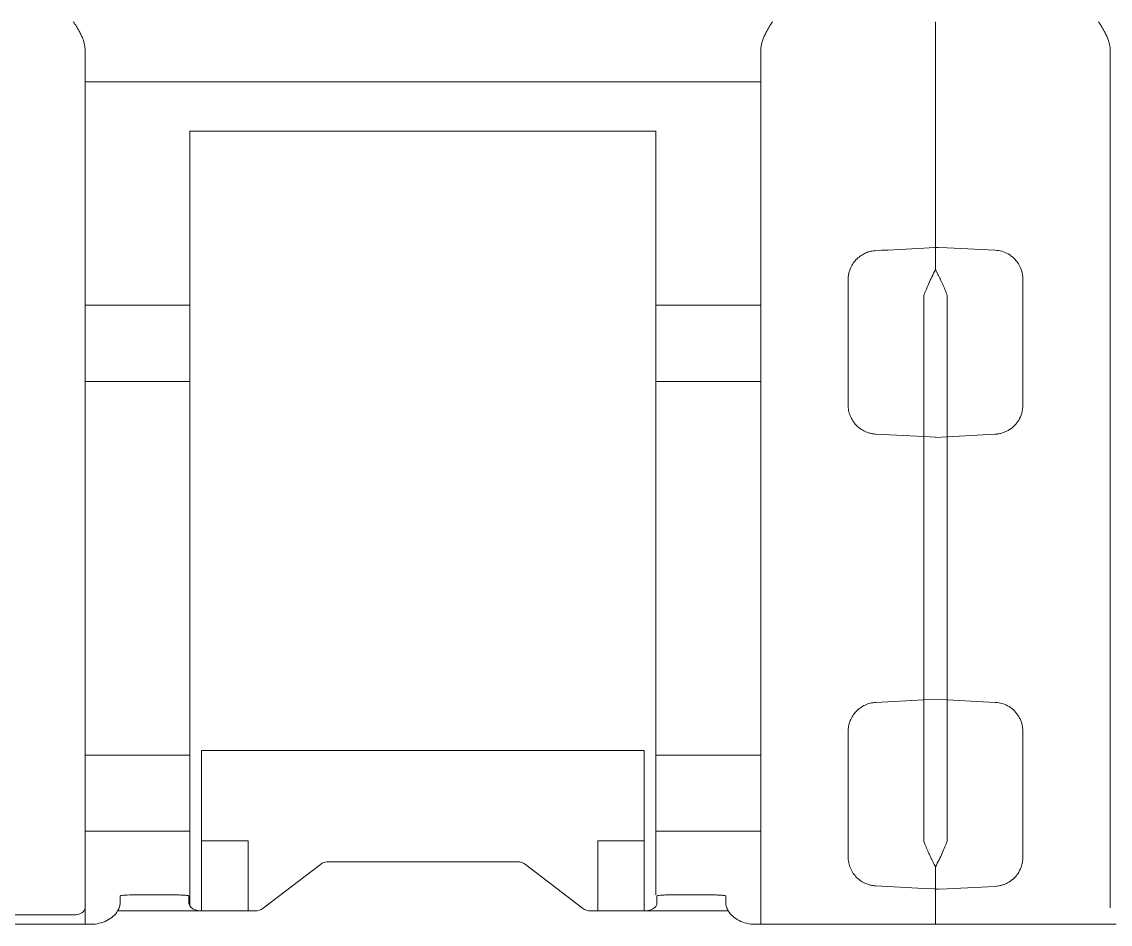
# Model space of a CAD drawing. Header units: millimetres. Extents: x 1359 to 3577, y 1336 to 3557.
# Drawn here: x 1783.98 to 1802.67, y 2949.29 to 2964.79 of the extents above; entities that cross this region are included whole.
import ezdxf

# ---------------------------------------------------------------- set-up
doc = ezdxf.new("R2010")
doc.units = ezdxf.units.MM
doc.layers.add('000-PI-Oprema', color=30, linetype='Continuous', lineweight=5)

msp = doc.modelspace()

# ---------------------------------------------------------------- linework, layer by layer
at = {"layer": '000-PI-Oprema', "color": 0, "lineweight": 0}
for p, q in [((1799.671, 2964.789), (1799.671, 2963.547)), ((1785.071, 2963.758), (1796.671, 2963.758)), ((1799.671, 2963.547), (1799.671, 2960.914)), ((1786.871, 2962.912), (1794.871, 2962.912)), ((1799.471, 2960.903), (1799.652, 2960.912)), ((1799.717, 2960.913), (1799.689, 2960.914)), ((1799.871, 2960.908), (1799.717, 2960.913)), ((1800.697, 2960.867), (1799.871, 2960.91)), ((1800.697, 2960.867), (1800.697, 2960.861)), ((1799.471, 2960.094), (1799.471, 2957.667)), ((1799.871, 2957.665), (1799.871, 2960.096)), ((1785.071, 2959.923), (1786.871, 2959.923)), ((1796.671, 2959.923), (1794.871, 2959.923)), ((1785.071, 2958.612), (1786.871, 2958.612)), ((1794.871, 2958.612), (1796.671, 2958.612)), ((1799.471, 2957.667), (1798.645, 2957.71)), ((1799.471, 2957.667), (1799.671, 2957.656)), ((1799.871, 2957.665), (1799.671, 2957.654)), ((1800.697, 2957.708), (1799.871, 2957.665)), ((1798.645, 2953.103), (1799.471, 2953.146)), ((1799.671, 2953.156), (1799.471, 2953.146)), ((1799.471, 2953.146), (1799.471, 2950.718)), ((1799.671, 2953.158), (1799.871, 2953.148)), ((1799.871, 2953.148), (1800.697, 2953.104)), ((1799.871, 2950.716), (1799.871, 2953.148)), ((1785.071, 2952.2), (1786.871, 2952.2)), ((1787.071, 2952.277), (1787.071, 2950.726)), ((1794.671, 2952.277), (1787.071, 2952.277)), ((1794.671, 2950.726), (1794.671, 2952.277)), ((1796.671, 2952.2), (1794.871, 2952.2)), ((1786.871, 2950.89), (1785.071, 2950.89)), ((1786.871, 2949.606), (1786.871, 2950.89)), ((1794.871, 2949.799), (1794.871, 2950.89)), ((1794.871, 2950.89), (1796.671, 2950.89)), ((1787.871, 2950.726), (1787.071, 2950.726)), ((1787.071, 2949.524), (1787.071, 2950.726)), ((1787.871, 2949.524), (1787.871, 2950.726)), ((1794.671, 2950.726), (1793.871, 2950.726)), ((1793.871, 2949.524), (1793.871, 2950.726)), ((1794.671, 2950.726), (1794.671, 2949.524)), ((1788.13, 2949.569), (1789.113, 2950.322)), ((1789.254, 2950.367), (1792.488, 2950.367)), ((1792.63, 2950.322), (1793.613, 2949.569)), ((1799.652, 2949.9), (1799.471, 2949.91)), ((1799.717, 2949.899), (1799.871, 2949.904)), ((1799.871, 2949.902), (1800.697, 2949.945)), ((1799.871, 2949.904), (1799.871, 2949.902)), ((1785.671, 2949.701), (1785.671, 2949.779)), ((1786.654, 2949.797), (1785.871, 2949.797)), ((1786.854, 2949.779), (1786.854, 2949.701)), ((1794.888, 2949.779), (1794.888, 2949.701)), ((1795.872, 2949.797), (1795.088, 2949.797)), ((1796.072, 2949.779), (1796.072, 2949.701)), ((1796.671, 2949.306), (1796.671, 2949.729)), ((1799.671, 2949.899), (1799.671, 2949.294)), ((1785.071, 2949.577), (1785.071, 2949.294)), ((1784.871, 2949.454), (1782.271, 2949.454)), ((1787.054, 2949.524), (1785.629, 2949.524)), ((1787.054, 2949.524), (1787.988, 2949.524)), ((1793.754, 2949.524), (1794.688, 2949.524)), ((1796.113, 2949.524), (1794.688, 2949.524)), ((1782.521, 2949.294), (1785.171, 2949.294)), ((1796.572, 2949.294), (1802.771, 2949.294))]:
    msp.add_line(p, q, dxfattribs=at)
at = {"layer": '000-PI-Oprema', "color": 0, "lineweight": 0, "flags": 128}
msp.add_lwpolyline([(1785.071, 2949.577), (1785.067, 2949.553), (1785.056, 2949.53), (1785.038, 2949.509), (1785.013, 2949.49), (1784.982, 2949.475), (1784.948, 2949.464), (1784.91, 2949.457), (1784.871, 2949.454)], dxfattribs=at)
at = {"layer": '000-PI-Oprema', "color": 0, "lineweight": 0}
for points, knots in [([(1784.871, 2964.789), (1784.905, 2964.736), (1784.952, 2964.662), (1785.003, 2964.563), (1785.037, 2964.485), (1785.064, 2964.398), (1785.069, 2964.331), (1785.071, 2964.299)], [0, 0, 0, 0, 0.350015, 0.493309, 0.624855, 0.821183, 1, 1, 1, 1]), ([(1796.671, 2964.299), (1796.672, 2964.32), (1796.674, 2964.364), (1796.689, 2964.43), (1796.71, 2964.496), (1796.74, 2964.563), (1796.791, 2964.662), (1796.838, 2964.737), (1796.871, 2964.789)], [0, 0, 0, 0, 0.117446, 0.242847, 0.378002, 0.506391, 0.652474, 1, 1, 1, 1]), ([(1802.471, 2964.789), (1802.505, 2964.736), (1802.552, 2964.662), (1802.603, 2964.562), (1802.637, 2964.485), (1802.664, 2964.398), (1802.669, 2964.331), (1802.671, 2964.299)], [0, 0, 0, 0, 0.350596, 0.493868, 0.625405, 0.821427, 1, 1, 1, 1]), ([(1796.671, 2964.145), (1796.671, 2964.155), (1796.671, 2964.174), (1796.671, 2964.21), (1796.671, 2964.252), (1796.671, 2964.283), (1796.671, 2964.299)], [0, 0, 0, 0, 0.251193, 0.5, 0.748807, 1, 1, 1, 1]), ([(1802.671, 2964.299), (1802.671, 2964.283), (1802.671, 2964.252), (1802.671, 2964.21), (1802.671, 2964.174), (1802.671, 2964.155), (1802.671, 2964.145)], [0, 0, 0, 0, 0.251193, 0.5, 0.748807, 1, 1, 1, 1]), ([(1785.071, 2964.145), (1785.071, 2964.105), (1785.071, 2964.024), (1785.071, 2963.893), (1785.071, 2963.753), (1785.071, 2963.606), (1785.071, 2963.45), (1785.071, 2963.285), (1785.071, 2963.113), (1785.071, 2962.872), (1785.071, 2962.553), (1785.071, 2962.142), (1785.071, 2961.705), (1785.071, 2961.392), (1785.071, 2961.235)], [0, 0, 0, 0, 0.062736, 0.125281, 0.187695, 0.250043, 0.312387, 0.374792, 0.437318, 0.500031, 0.625212, 0.749931, 0.874692, 1, 1, 1, 1]), ([(1796.671, 2961.083), (1796.671, 2961.167), (1796.671, 2961.333), (1796.671, 2961.575), (1796.671, 2961.81), (1796.671, 2962.037), (1796.671, 2962.257), (1796.671, 2962.47), (1796.671, 2962.676), (1796.671, 2962.94), (1796.671, 2963.249), (1796.671, 2963.585), (1796.671, 2963.889), (1796.671, 2964.06), (1796.671, 2964.145)], [0, 0, 0, 0, 0.062754, 0.125301, 0.187708, 0.250043, 0.312375, 0.374772, 0.437302, 0.500033, 0.625237, 0.749935, 0.874674, 1, 1, 1, 1]), ([(1802.671, 2964.145), (1802.671, 2964.105), (1802.671, 2964.024), (1802.671, 2963.893), (1802.671, 2963.753), (1802.671, 2963.606), (1802.671, 2963.45), (1802.671, 2963.285), (1802.671, 2963.113), (1802.671, 2962.872), (1802.671, 2962.553), (1802.671, 2962.142), (1802.671, 2961.705), (1802.671, 2961.392), (1802.671, 2961.235)], [0, 0, 0, 0, 0.062736, 0.125281, 0.187695, 0.250043, 0.312387, 0.374792, 0.437318, 0.500031, 0.625212, 0.749931, 0.874692, 1, 1, 1, 1]), ([(1786.871, 2962.912), (1786.871, 2962.871), (1786.871, 2962.788), (1786.871, 2962.67), (1786.871, 2962.557), (1786.871, 2962.414), (1786.871, 2962.249), (1786.871, 2962.141), (1786.871, 2962.088)], [0, 0, 0, 0, 0.125424, 0.250193, 0.374902, 0.500146, 0.749703, 1, 1, 1, 1]), ([(1794.871, 2962.088), (1794.871, 2962.114), (1794.871, 2962.166), (1794.871, 2962.254), (1794.871, 2962.348), (1794.871, 2962.483), (1794.871, 2962.667), (1794.871, 2962.83), (1794.871, 2962.912)], [0, 0, 0, 0, 0.125424, 0.250193, 0.374902, 0.500146, 0.749703, 1, 1, 1, 1]), ([(1794.871, 2959.923), (1794.871, 2959.994), (1794.871, 2960.136), (1794.871, 2960.342), (1794.871, 2960.543), (1794.871, 2960.739), (1794.871, 2960.929), (1794.871, 2961.175), (1794.871, 2961.467), (1794.871, 2961.794), (1794.871, 2961.99), (1794.871, 2962.088)], [0, 0, 0, 0, 0.083508, 0.166833, 0.25006, 0.333277, 0.416572, 0.500032, 0.666688, 0.83311, 1, 1, 1, 1]), ([(1785.071, 2961.235), (1785.071, 2961.171), (1785.071, 2961.044), (1785.071, 2960.845), (1785.071, 2960.643), (1785.071, 2960.435), (1785.071, 2960.223), (1785.071, 2960.006), (1785.071, 2959.784), (1785.071, 2959.633), (1785.071, 2959.558)], [0, 0, 0, 0, 0.12575, 0.250858, 0.375537, 0.5, 0.624463, 0.749142, 0.87425, 1, 1, 1, 1]), ([(1802.671, 2961.235), (1802.671, 2961.171), (1802.671, 2961.044), (1802.671, 2960.845), (1802.671, 2960.643), (1802.671, 2960.435), (1802.671, 2960.223), (1802.671, 2960.006), (1802.671, 2959.784), (1802.671, 2959.633), (1802.671, 2959.558)], [0, 0, 0, 0, 0.12575, 0.250858, 0.375537, 0.5, 0.624463, 0.749142, 0.87425, 1, 1, 1, 1]), ([(1796.671, 2959.69), (1796.671, 2959.761), (1796.671, 2959.903), (1796.671, 2960.111), (1796.671, 2960.315), (1796.671, 2960.514), (1796.671, 2960.709), (1796.671, 2960.899), (1796.671, 2961.022), (1796.671, 2961.083)], [0, 0, 0, 0, 0.143512, 0.28637, 0.428834, 0.571166, 0.71363, 0.856488, 1, 1, 1, 1]), ([(1798.171, 2960.36), (1798.172, 2960.383), (1798.174, 2960.428), (1798.188, 2960.494), (1798.214, 2960.568), (1798.257, 2960.646), (1798.319, 2960.72), (1798.393, 2960.779), (1798.474, 2960.822), (1798.558, 2960.851), (1798.616, 2960.857), (1798.645, 2960.86)], [0, 0, 0, 0, 0.093221, 0.185813, 0.279137, 0.41434, 0.546905, 0.668022, 0.785627, 0.893606, 1, 1, 1, 1]), ([(1801.171, 2960.369), (1801.17, 2960.392), (1801.169, 2960.437), (1801.154, 2960.503), (1801.129, 2960.576), (1801.086, 2960.653), (1801.017, 2960.735), (1800.925, 2960.804), (1800.813, 2960.853), (1800.735, 2960.863), (1800.697, 2960.867)], [0, 0, 0, 0, 0.092601, 0.18543, 0.278489, 0.413813, 0.545287, 0.709927, 0.860804, 1, 1, 1, 1]), ([(1799.471, 2960.094), (1799.484, 2960.126), (1799.511, 2960.195), (1799.557, 2960.301), (1799.611, 2960.417), (1799.65, 2960.491), (1799.671, 2960.53)], [0, 0, 0, 0, 0.193415, 0.424448, 0.693252, 1, 1, 1, 1]), ([(1799.871, 2960.096), (1799.859, 2960.128), (1799.834, 2960.191), (1799.795, 2960.282), (1799.755, 2960.369), (1799.713, 2960.453), (1799.685, 2960.505), (1799.671, 2960.531)], [0, 0, 0, 0, 0.194202, 0.390464, 0.589612, 0.792498, 1, 1, 1, 1]), ([(1786.871, 2959.923), (1786.871, 2959.874), (1786.871, 2959.776), (1786.871, 2959.56), (1786.871, 2959.321), (1786.871, 2959.076), (1786.871, 2958.856), (1786.871, 2958.691), (1786.871, 2958.635), (1786.871, 2958.612)], [0, 0, 0, 0, 0.150243, 0.300485, 0.450729, 0.600973, 0.751216, 0.901461, 1, 1, 1, 1]), ([(1794.871, 2959.923), (1794.871, 2959.874), (1794.871, 2959.776), (1794.871, 2959.56), (1794.871, 2959.321), (1794.871, 2959.076), (1794.871, 2958.856), (1794.871, 2958.691), (1794.871, 2958.635), (1794.871, 2958.612)], [0, 0, 0, 0, 0.150243, 0.300485, 0.450729, 0.600973, 0.751216, 0.901461, 1, 1, 1, 1]), ([(1796.671, 2951.123), (1796.671, 2951.237), (1796.671, 2951.465), (1796.671, 2951.81), (1796.671, 2952.158), (1796.671, 2952.508), (1796.671, 2952.862), (1796.671, 2953.459), (1796.671, 2954.306), (1796.671, 2955.406), (1796.671, 2956.506), (1796.671, 2957.473), (1796.671, 2958.305), (1796.671, 2959.005), (1796.671, 2959.461), (1796.671, 2959.69)], [0, 0, 0, 0, 0.041431, 0.082793, 0.124119, 0.165441, 0.206793, 0.248207, 0.374079, 0.500012, 0.625883, 0.751817, 0.834548, 0.917188, 1, 1, 1, 1]), ([(1785.071, 2959.558), (1785.071, 2959.447), (1785.071, 2959.225), (1785.071, 2958.89), (1785.071, 2958.552), (1785.071, 2958.212), (1785.071, 2957.87), (1785.071, 2957.291), (1785.071, 2956.471), (1785.071, 2955.406), (1785.071, 2954.342), (1785.071, 2953.406), (1785.071, 2952.6), (1785.071, 2951.921), (1785.071, 2951.477), (1785.071, 2951.255)], [0, 0, 0, 0, 0.041447, 0.082829, 0.124176, 0.16552, 0.206891, 0.248321, 0.374134, 0.500011, 0.625824, 0.751702, 0.834467, 0.91715, 1, 1, 1, 1]), ([(1802.671, 2959.558), (1802.671, 2959.447), (1802.671, 2959.225), (1802.671, 2958.89), (1802.671, 2958.552), (1802.671, 2958.212), (1802.671, 2957.87), (1802.671, 2957.291), (1802.671, 2956.471), (1802.671, 2955.406), (1802.671, 2954.342), (1802.671, 2953.406), (1802.671, 2952.6), (1802.671, 2951.921), (1802.671, 2951.477), (1802.671, 2951.255)], [0, 0, 0, 0, 0.041447, 0.082829, 0.124176, 0.16552, 0.206891, 0.248321, 0.374134, 0.500011, 0.625824, 0.751702, 0.834467, 0.91715, 1, 1, 1, 1]), ([(1786.871, 2958.612), (1786.871, 2958.529), (1786.871, 2958.362), (1786.871, 2958.107), (1786.871, 2957.85), (1786.871, 2957.59), (1786.871, 2957.327), (1786.871, 2956.88), (1786.871, 2956.24), (1786.871, 2955.406), (1786.871, 2954.573), (1786.871, 2953.844), (1786.871, 2953.222), (1786.871, 2952.703), (1786.871, 2952.368), (1786.871, 2952.2)], [0, 0, 0, 0, 0.041319, 0.082538, 0.123706, 0.164869, 0.206076, 0.247373, 0.373654, 0.500018, 0.626299, 0.752662, 0.835118, 0.917437, 1, 1, 1, 1]), ([(1794.871, 2958.612), (1794.871, 2957.605), (1794.871, 2956.506), (1794.871, 2954.307), (1794.871, 2953.208), (1794.871, 2952.2)], [0, 0, 0, 0, 0.5, 0.5, 1, 1, 1, 1]), ([(1798.645, 2957.71), (1798.624, 2957.712), (1798.582, 2957.715), (1798.521, 2957.731), (1798.453, 2957.757), (1798.38, 2957.799), (1798.308, 2957.862), (1798.249, 2957.936), (1798.205, 2958.021), (1798.176, 2958.113), (1798.173, 2958.177), (1798.171, 2958.209)], [0, 0, 0, 0, 0.082209, 0.16366, 0.245689, 0.369303, 0.493372, 0.618767, 0.744744, 0.872104, 1, 1, 1, 1]), ([(1800.697, 2957.708), (1800.718, 2957.71), (1800.759, 2957.714), (1800.82, 2957.729), (1800.878, 2957.751), (1800.934, 2957.781), (1800.986, 2957.817), (1801.045, 2957.872), (1801.107, 2957.953), (1801.16, 2958.07), (1801.167, 2958.16), (1801.171, 2958.207)], [0, 0, 0, 0, 0.080411, 0.161533, 0.243405, 0.326066, 0.409552, 0.493901, 0.642123, 0.810797, 1, 1, 1, 1]), ([(1799.471, 2957.667), (1799.471, 2957.56), (1799.471, 2957.346), (1799.471, 2957.024), (1799.471, 2956.702), (1799.471, 2956.379), (1799.471, 2956.055), (1799.471, 2955.731), (1799.471, 2955.325), (1799.471, 2954.838), (1799.471, 2954.272), (1799.471, 2953.707), (1799.471, 2953.333), (1799.471, 2953.146)], [0, 0, 0, 0, 0.071556, 0.142997, 0.214365, 0.285706, 0.357065, 0.428486, 0.500013, 0.625062, 0.749916, 0.874816, 1, 1, 1, 1]), ([(1798.171, 2952.603), (1798.172, 2952.625), (1798.174, 2952.667), (1798.186, 2952.73), (1798.21, 2952.801), (1798.249, 2952.876), (1798.308, 2952.951), (1798.38, 2953.013), (1798.462, 2953.06), (1798.551, 2953.093), (1798.614, 2953.099), (1798.645, 2953.103)], [0, 0, 0, 0, 0.085573, 0.170275, 0.255463, 0.381339, 0.506835, 0.630803, 0.754517, 0.877108, 1, 1, 1, 1]), ([(1801.171, 2952.605), (1801.17, 2952.629), (1801.168, 2952.677), (1801.153, 2952.745), (1801.131, 2952.806), (1801.102, 2952.861), (1801.069, 2952.909), (1801.017, 2952.97), (1800.937, 2953.035), (1800.821, 2953.089), (1800.739, 2953.099), (1800.697, 2953.104)], [0, 0, 0, 0, 0.097376, 0.189595, 0.276665, 0.358598, 0.435408, 0.507112, 0.674555, 0.83875, 1, 1, 1, 1]), ([(1786.871, 2952.2), (1786.871, 2952.178), (1786.871, 2952.122), (1786.871, 2951.957), (1786.871, 2951.737), (1786.871, 2951.492), (1786.871, 2951.252), (1786.871, 2951.036), (1786.871, 2950.939), (1786.871, 2950.89)], [0, 0, 0, 0, 0.098539, 0.248784, 0.399027, 0.54927, 0.699515, 0.849757, 1, 1, 1, 1]), ([(1794.871, 2952.2), (1794.871, 2952.178), (1794.871, 2952.122), (1794.871, 2951.957), (1794.871, 2951.737), (1794.871, 2951.492), (1794.871, 2951.252), (1794.871, 2951.036), (1794.871, 2950.939), (1794.871, 2950.89)], [0, 0, 0, 0, 0.098539, 0.248784, 0.399027, 0.54927, 0.699515, 0.849757, 1, 1, 1, 1]), ([(1785.071, 2951.255), (1785.071, 2951.179), (1785.071, 2951.028), (1785.071, 2950.807), (1785.071, 2950.59), (1785.071, 2950.378), (1785.071, 2950.17), (1785.071, 2949.967), (1785.071, 2949.769), (1785.071, 2949.641), (1785.071, 2949.577)], [0, 0, 0, 0, 0.12575, 0.250858, 0.375537, 0.5, 0.624463, 0.749142, 0.87425, 1, 1, 1, 1]), ([(1802.671, 2951.255), (1802.671, 2951.179), (1802.671, 2951.028), (1802.671, 2950.807), (1802.671, 2950.59), (1802.671, 2950.378), (1802.671, 2950.17), (1802.671, 2949.967), (1802.671, 2949.769), (1802.671, 2949.641), (1802.671, 2949.577)], [0, 0, 0, 0, 0.12575, 0.250858, 0.375537, 0.5, 0.624463, 0.749142, 0.87425, 1, 1, 1, 1]), ([(1796.671, 2949.729), (1796.671, 2949.791), (1796.671, 2949.913), (1796.671, 2950.103), (1796.671, 2950.298), (1796.671, 2950.497), (1796.671, 2950.701), (1796.671, 2950.909), (1796.671, 2951.052), (1796.671, 2951.123)], [0, 0, 0, 0, 0.143512, 0.28637, 0.428834, 0.571166, 0.71363, 0.856488, 1, 1, 1, 1]), ([(1799.471, 2950.718), (1799.484, 2950.687), (1799.509, 2950.623), (1799.548, 2950.532), (1799.588, 2950.445), (1799.629, 2950.361), (1799.657, 2950.309), (1799.671, 2950.283)], [0, 0, 0, 0, 0.1942, 0.390457, 0.5896, 0.792488, 1, 1, 1, 1]), ([(1799.871, 2950.716), (1799.859, 2950.685), (1799.831, 2950.616), (1799.785, 2950.51), (1799.731, 2950.394), (1799.692, 2950.32), (1799.671, 2950.281)], [0, 0, 0, 0, 0.193384, 0.424408, 0.693222, 1, 1, 1, 1]), ([(1798.645, 2949.953), (1798.626, 2949.955), (1798.587, 2949.958), (1798.531, 2949.971), (1798.465, 2949.995), (1798.393, 2950.033), (1798.319, 2950.093), (1798.256, 2950.167), (1798.209, 2950.254), (1798.177, 2950.351), (1798.173, 2950.418), (1798.171, 2950.452)], [0, 0, 0, 0, 0.070996, 0.142095, 0.214573, 0.332083, 0.453298, 0.585758, 0.72107, 0.860537, 1, 1, 1, 1]), ([(1800.697, 2949.945), (1800.716, 2949.947), (1800.754, 2949.95), (1800.81, 2949.963), (1800.866, 2949.983), (1800.92, 2950.009), (1800.973, 2950.044), (1801.03, 2950.093), (1801.093, 2950.167), (1801.14, 2950.26), (1801.167, 2950.357), (1801.17, 2950.414), (1801.171, 2950.443)], [0, 0, 0, 0, 0.068374, 0.139376, 0.213318, 0.290476, 0.371092, 0.45538, 0.587276, 0.76147, 0.88059, 1, 1, 1, 1]), ([(1785.671, 2949.779), (1785.671, 2949.784), (1785.693, 2949.789), (1785.767, 2949.795), (1785.819, 2949.797), (1785.871, 2949.797)], [0, 0, 0, 0, 0.5, 0.5, 1, 1, 1, 1]), ([(1786.854, 2949.779), (1786.854, 2949.781), (1786.852, 2949.783), (1786.84, 2949.786), (1786.822, 2949.789), (1786.789, 2949.793), (1786.733, 2949.796), (1786.681, 2949.797), (1786.654, 2949.797)], [0, 0, 0, 0, 0.128148, 0.251094, 0.373747, 0.501054, 0.748354, 1, 1, 1, 1]), ([(1795.088, 2949.797), (1795.075, 2949.797), (1795.049, 2949.797), (1795.011, 2949.796), (1794.976, 2949.794), (1794.937, 2949.791), (1794.896, 2949.786), (1794.891, 2949.782), (1794.888, 2949.779)], [0, 0, 0, 0, 0.128148, 0.251094, 0.373747, 0.501054, 0.748354, 1, 1, 1, 1]), ([(1796.072, 2949.779), (1796.071, 2949.781), (1796.069, 2949.783), (1796.058, 2949.786), (1796.039, 2949.789), (1796.006, 2949.793), (1795.951, 2949.796), (1795.898, 2949.797), (1795.872, 2949.797)], [0, 0, 0, 0, 0.128148, 0.251094, 0.373747, 0.501054, 0.748354, 1, 1, 1, 1]), ([(1785.671, 2949.651), (1785.671, 2949.642), (1785.67, 2949.625), (1785.661, 2949.594), (1785.649, 2949.561), (1785.636, 2949.536), (1785.629, 2949.524)], [0, 0, 0, 0, 0.256458, 0.506841, 0.753776, 1, 1, 1, 1]), ([(1785.671, 2949.651), (1785.671, 2949.659), (1785.671, 2949.676), (1785.671, 2949.693), (1785.671, 2949.698), (1785.671, 2949.701)], [0, 0, 0, 0, 0.334189, 0.665811, 1, 1, 1, 1]), ([(1786.854, 2949.651), (1786.855, 2949.645), (1786.856, 2949.633), (1786.867, 2949.611), (1786.884, 2949.589), (1786.914, 2949.565), (1786.968, 2949.533), (1787.021, 2949.528), (1787.054, 2949.524)], [0, 0, 0, 0, 0.121269, 0.244591, 0.370821, 0.500756, 0.692101, 1, 1, 1, 1]), ([(1794.688, 2949.524), (1794.703, 2949.525), (1794.73, 2949.526), (1794.767, 2949.535), (1794.795, 2949.547), (1794.816, 2949.558), (1794.847, 2949.578), (1794.881, 2949.612), (1794.886, 2949.638), (1794.888, 2949.651)], [0, 0, 0, 0, 0.138294, 0.257669, 0.358107, 0.439606, 0.502183, 0.756685, 1, 1, 1, 1]), ([(1796.072, 2949.701), (1796.072, 2949.698), (1796.072, 2949.693), (1796.072, 2949.676), (1796.072, 2949.659), (1796.072, 2949.651)], [0, 0, 0, 0, 0.334189, 0.665811, 1, 1, 1, 1]), ([(1796.113, 2949.524), (1796.107, 2949.536), (1796.094, 2949.561), (1796.081, 2949.594), (1796.073, 2949.625), (1796.072, 2949.642), (1796.072, 2949.651)], [0, 0, 0, 0, 0.246224, 0.493159, 0.743542, 1, 1, 1, 1]), ([(1785.171, 2949.294), (1785.268, 2949.294), (1785.364, 2949.317), (1785.526, 2949.398), (1785.591, 2949.456), (1785.629, 2949.524)], [0, 0, 0, 0, 0.5, 0.5, 1, 1, 1, 1]), ([(1796.113, 2949.524), (1796.152, 2949.456), (1796.217, 2949.398), (1796.379, 2949.317), (1796.475, 2949.294), (1796.572, 2949.294)], [0, 0, 0, 0, 0.5, 0.5, 1, 1, 1, 1])]:
    msp.add_open_spline(points, degree=3, knots=knots, dxfattribs=at)
for points in [[(1785.071, 2964.145), (1785.071, 2964.181), (1785.071, 2964.234), (1785.071, 2964.299)], [(1786.871, 2959.923), (1786.871, 2960.778), (1786.871, 2961.518), (1786.871, 2962.088)], [(1798.645, 2960.86), (1798.92, 2960.874), (1799.196, 2960.888), (1799.471, 2960.903)], [(1799.652, 2960.912), (1799.658, 2960.912), (1799.665, 2960.912), (1799.671, 2960.912)], [(1799.671, 2960.914), (1799.677, 2960.914), (1799.683, 2960.914), (1799.689, 2960.914)], [(1799.671, 2960.53), (1799.671, 2960.76), (1799.671, 2960.897), (1799.671, 2960.912)], [(1801.171, 2960.369), (1801.171, 2960.128), (1801.171, 2959.878), (1801.171, 2959.622)], [(1798.171, 2959.757), (1798.171, 2959.963), (1798.171, 2960.164), (1798.171, 2960.36)], [(1798.171, 2958.209), (1798.171, 2958.734), (1798.171, 2959.251), (1798.171, 2959.757)], [(1801.171, 2959.622), (1801.171, 2959.159), (1801.171, 2958.686), (1801.171, 2958.207)], [(1799.871, 2957.665), (1799.871, 2956.174), (1799.871, 2954.638), (1799.871, 2953.148)], [(1798.171, 2951.056), (1798.171, 2951.562), (1798.171, 2952.079), (1798.171, 2952.603)], [(1801.171, 2952.605), (1801.171, 2952.126), (1801.171, 2951.654), (1801.171, 2951.19)], [(1798.171, 2950.452), (1798.171, 2950.648), (1798.171, 2950.85), (1798.171, 2951.056)], [(1801.171, 2951.19), (1801.171, 2950.934), (1801.171, 2950.685), (1801.171, 2950.443)], [(1789.113, 2950.322), (1789.15, 2950.35), (1789.202, 2950.367), (1789.254, 2950.367)], [(1792.488, 2950.367), (1792.541, 2950.367), (1792.593, 2950.35), (1792.63, 2950.322)], [(1799.671, 2949.901), (1799.671, 2949.916), (1799.671, 2950.052), (1799.671, 2950.283)], [(1799.471, 2949.91), (1799.196, 2949.924), (1798.92, 2949.938), (1798.645, 2949.953)], [(1799.671, 2949.901), (1799.665, 2949.9), (1799.658, 2949.9), (1799.652, 2949.9)], [(1799.689, 2949.898), (1799.683, 2949.898), (1799.677, 2949.899), (1799.671, 2949.899)], [(1799.717, 2949.899), (1799.707, 2949.899), (1799.698, 2949.898), (1799.689, 2949.898)], [(1786.854, 2949.651), (1786.854, 2949.678), (1786.854, 2949.696), (1786.854, 2949.701)], [(1787.988, 2949.524), (1788.041, 2949.524), (1788.093, 2949.541), (1788.13, 2949.569)], [(1793.613, 2949.569), (1793.65, 2949.541), (1793.702, 2949.524), (1793.754, 2949.524)], [(1794.888, 2949.701), (1794.888, 2949.696), (1794.888, 2949.678), (1794.888, 2949.651)]]:
    msp.add_open_spline(points, degree=3, dxfattribs=at)

doc.saveas('drawing.dxf')
